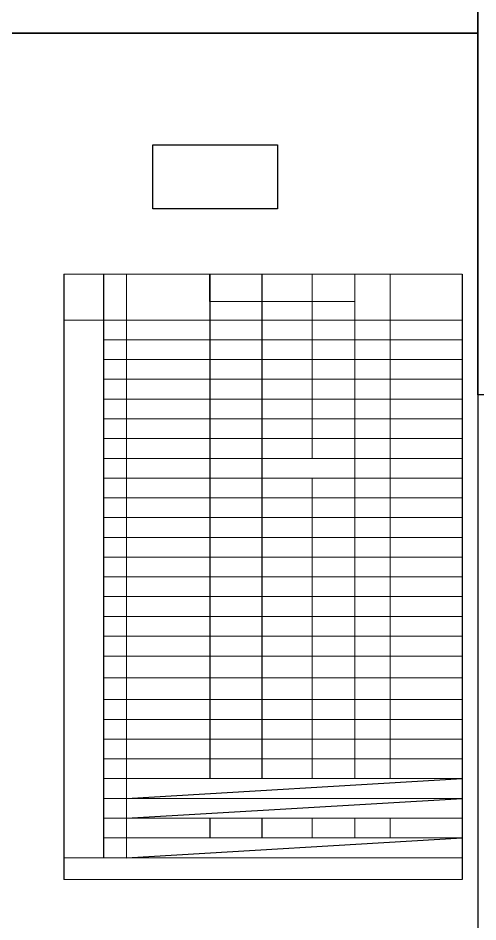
# Model space of a CAD drawing. Extents: x 411778 to 673094, y -11605 to 324395.
# Drawn here: x 467277 to 472618, y 113929 to 124429 of the extents above; entities that cross this region are included whole.
import ezdxf

# ---------------------------------------------------------------- set-up
doc = ezdxf.new("R2010")
doc.units = 0
doc.header["$LTSCALE"] = 1000
doc.header["$MEASUREMENT"] = 0
doc.layers.add('钢架', color=7, linetype='Continuous', lineweight=25)

msp = doc.modelspace()

# ---------------------------------------------------------------- linework, layer by layer
at = {"color": 1}
for p, q in [((467808.5, 121454.7), (467808.5, 114422.5)), ((468274.3, 114675.2), (468274.3, 121454.7))]:
    msp.add_line(p, q, dxfattribs=at)
for p, q in [((469504, 121135.3), (469504, 121454.7)), ((469504, 121454.7), (469504, 115593.3)), ((470107.8, 121454.7), (470107.8, 117477.9)), ((472436.2, 121454.7), (472436.2, 114422.5)), ((470107.8, 117477.9), (470107.8, 115593.3)), ((468534.4, 115363.7), (472436.2, 115593.3)), ((468534.4, 115134.2), (472436.2, 115363.7)), ((469504, 115134.2), (469504, 114904.7)), ((470107.8, 115134.2), (470107.8, 114904.7)), ((468534.4, 114675.2), (472436.2, 114904.7))]:
    msp.add_line(p, q)
for points in [[(457768.5, 134753), (472618.5, 134753), (472618.5, 124253), (457768.5, 124253)], [(472618.5, 127403), (483013.5, 127403), (483013.5, 120053), (472618.5, 120053)], [(457768.5, 124253), (472618.5, 124253), (472618.5, 113753), (457768.5, 113753)], [(468842, 122958), (470289.5, 122958), (470289.5, 122214.5), (468842, 122214.5)]]:
    msp.add_lwpolyline(points, close=True)
at = {"layer": '钢架', "lineweight": 13}
for p, q in [((467808.5, 121454.7), (472436.2, 121454.7)), ((468534.4, 121454.7), (468534.4, 114675.2)), ((470691.9, 121454.7), (470691.9, 119314.1)), ((471186.9, 121454.7), (471186.9, 115593.3)), ((471599.5, 121454.7), (471599.5, 115593.3)), ((469504, 121135.3), (471186.9, 121135.3)), ((467808.5, 120920.7), (472436.2, 120920.7)), ((468274.3, 120691.2), (472436.2, 120691.2)), ((468274.3, 120461.7), (472436.2, 120461.7)), ((468274.3, 120232.1), (472436.2, 120232.1)), ((468274.3, 120232.1), (472436.2, 120232.1)), ((468274.3, 120002.6), (472436.2, 120002.6)), ((468274.3, 119773.1), (472436.2, 119773.1)), ((468274.3, 119543.6), (472436.2, 119543.6)), ((468274.3, 119314.1), (472436.2, 119314.1)), ((468274.3, 119084.5), (472436.2, 119084.5)), ((470691.9, 119084.5), (470691.9, 115593.3)), ((468274.3, 118855), (472436.2, 118855)), ((468274.3, 118625.5), (472436.2, 118625.5)), ((468274.3, 118625.5), (472436.2, 118625.5)), ((468274.3, 118625.5), (472436.2, 118625.5)), ((468274.3, 118625.5), (472436.2, 118625.5)), ((468274.3, 118396), (472436.2, 118396)), ((468274.3, 118396), (472436.2, 118396)), ((468274.3, 118166.4), (472436.2, 118166.4)), ((468274.3, 118166.4), (472436.2, 118166.4)), ((468274.3, 118166.4), (472436.2, 118166.4)), ((468274.3, 117936.9), (472436.2, 117936.9)), ((468274.3, 117936.9), (472436.2, 117936.9)), ((468274.3, 117707.4), (472436.2, 117707.4)), ((468274.3, 117707.4), (472436.2, 117707.4)), ((468274.3, 117707.4), (472436.2, 117707.4)), ((468274.3, 117707.4), (472436.2, 117707.4)), ((468274.3, 117477.9), (472436.2, 117477.9)), ((468274.3, 117477.9), (472436.2, 117477.9)), ((468274.3, 117477.9), (472436.2, 117477.9)), ((468274.3, 117477.9), (472436.2, 117477.9)), ((468274.3, 117248.4), (472436.2, 117248.4)), ((468274.3, 117248.4), (472436.2, 117248.4)), ((468274.3, 117248.4), (472436.2, 117248.4)), ((468274.3, 117248.4), (472436.2, 117248.4)), ((468274.3, 117016.7), (472436.2, 117016.7)), ((468274.3, 116764), (472436.2, 116764)), ((468274.3, 116764), (472436.2, 116764)), ((468274.3, 116764), (472436.2, 116764)), ((468274.3, 116764), (472436.2, 116764)), ((468274.3, 116764), (472436.2, 116764)), ((468274.3, 116511.3), (472436.2, 116511.3)), ((468274.3, 116281.8), (472436.2, 116281.8)), ((468274.3, 116052.3), (472436.2, 116052.3)), ((468274.3, 115822.8), (472436.2, 115822.8)), ((468274.3, 115593.3), (472436.2, 115593.3)), ((468274.3, 115363.7), (472436.2, 115363.7)), ((468274.3, 115134.2), (472436.2, 115134.2)), ((470691.9, 115134.2), (470691.9, 114904.7)), ((471186.9, 115134.2), (471186.9, 114904.7)), ((471599.5, 115134.2), (471599.5, 114904.7)), ((468274.3, 114904.7), (472436.2, 114904.7)), ((467808.5, 114675.2), (472436.2, 114675.2)), ((468274.3, 114675.2), (472436.2, 114675.2)), ((467808.5, 114422.5), (472436.2, 114422.5))]:
    msp.add_line(p, q, dxfattribs=at)

doc.saveas('drawing.dxf')
